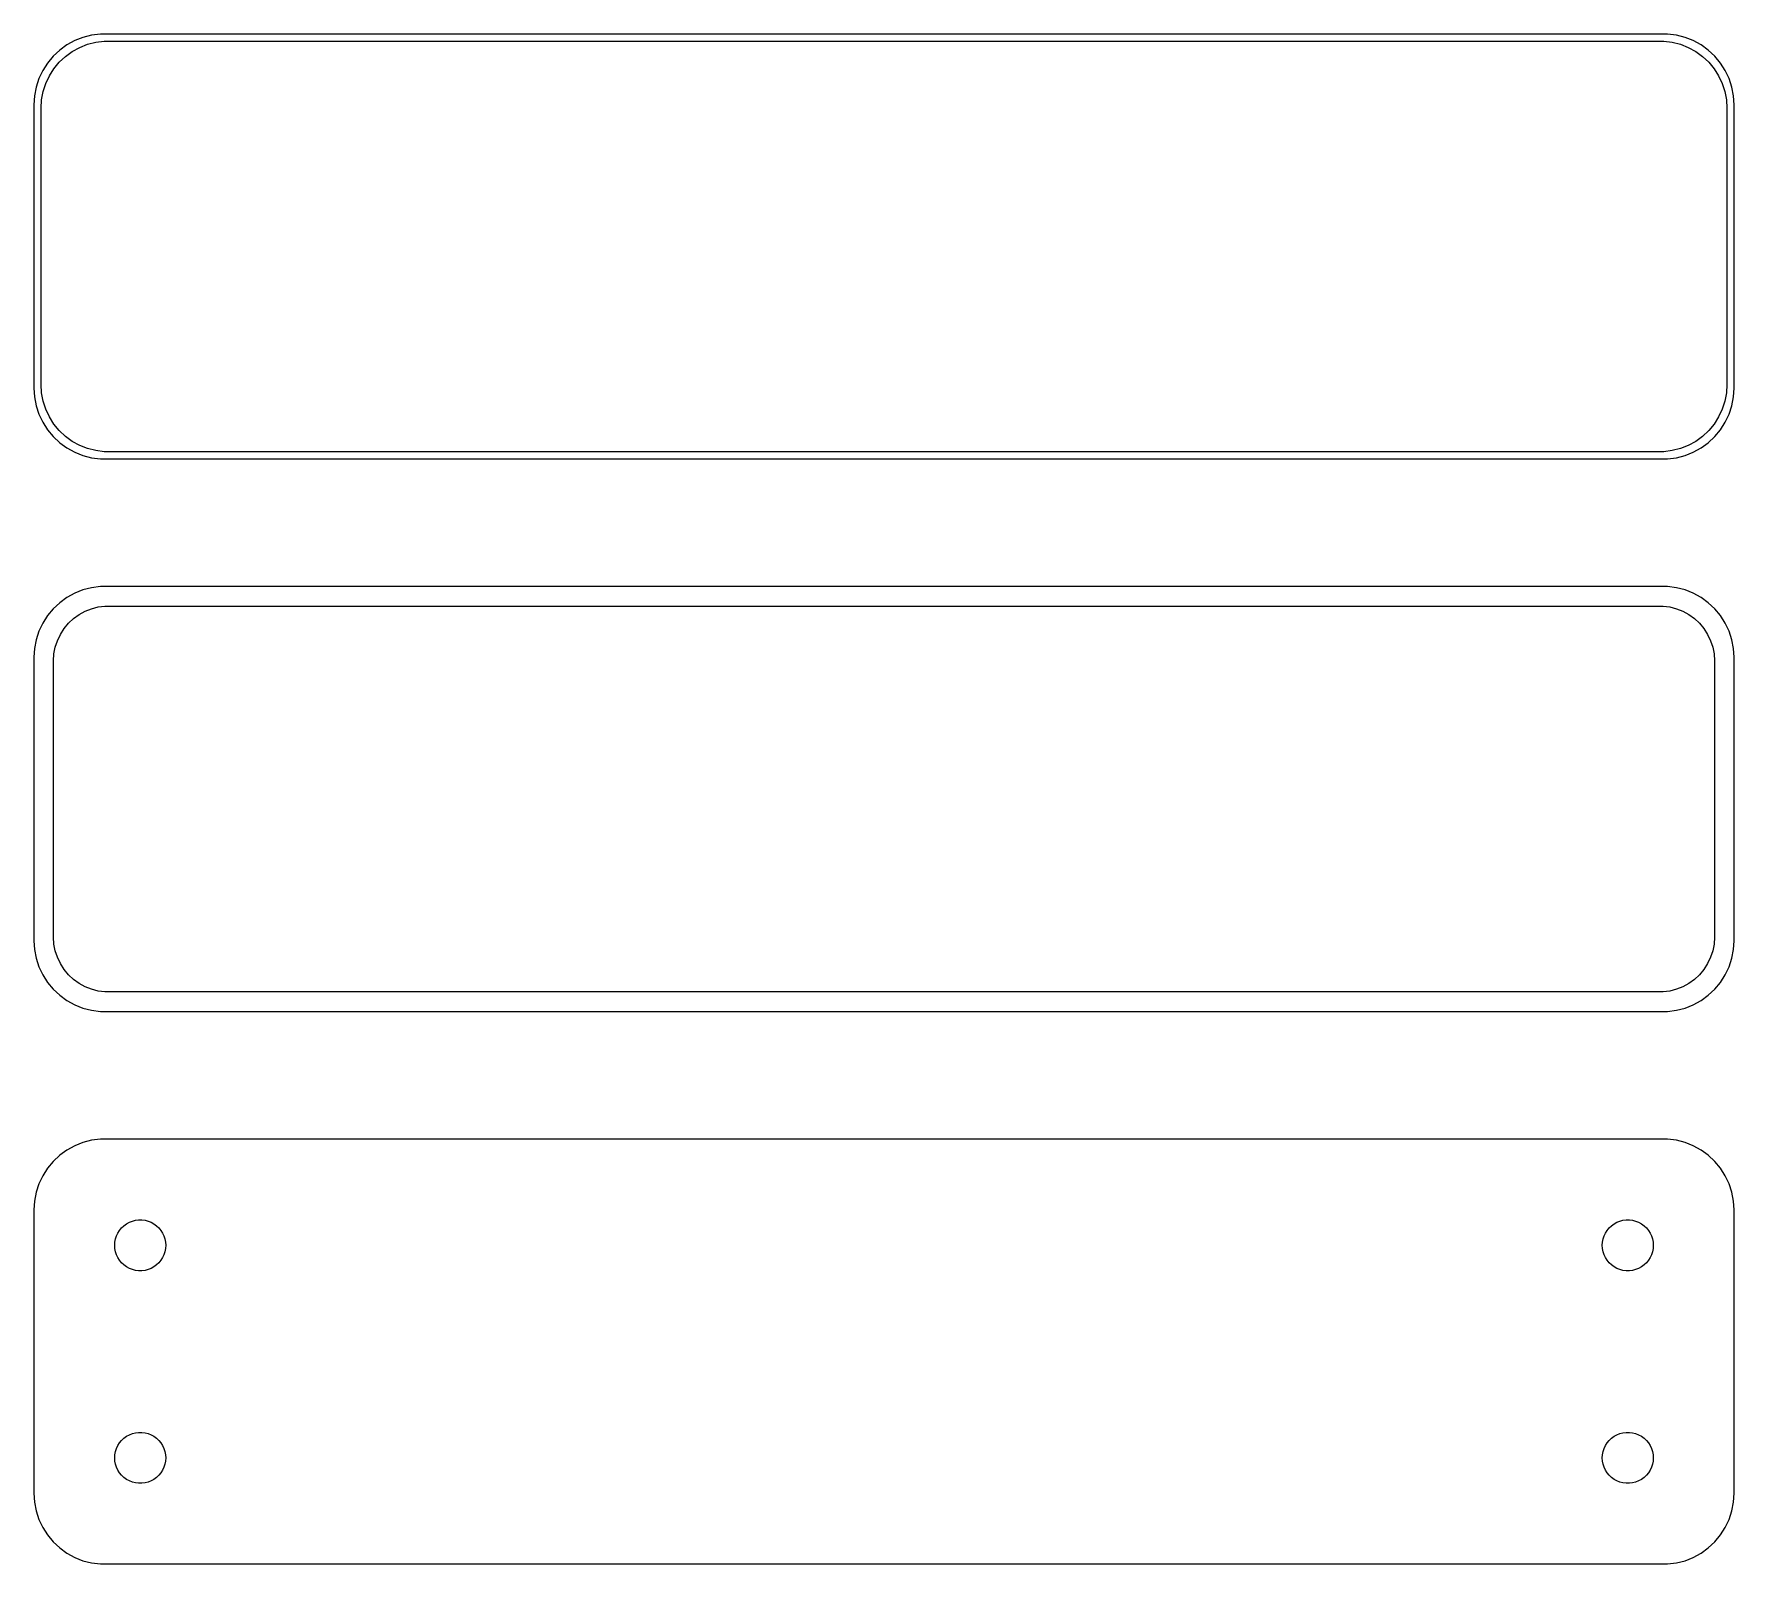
# Model space of a CAD drawing. Header units: metres. Extents: x -60 to 60, y 63 to 171.
import ezdxf

# ---------------------------------------------------------------- set-up
doc = ezdxf.new("R2010")
doc.units = ezdxf.units.M

msp = doc.modelspace()

# ---------------------------------------------------------------- linework, layer by layer
for p, q in [((-57.1289, 170.524), (-57.6791, 170.222)), ((-56.5451, 170.755), (-57.1289, 170.524)), ((-55.9369, 170.911), (-56.5451, 170.755)), ((-56.2178, 170.268), (-55.6401, 170.416)), ((-55.3139, 170.99), (-55.9369, 170.911)), ((-55.6401, 170.416), (-55.0482, 170.491)), ((55.3139, 170.99), (-55.3139, 170.99)), ((-55.0482, 170.491), (55.0482, 170.491)), ((55.0482, 170.491), (55.6401, 170.416)), ((55.9369, 170.911), (55.3139, 170.99)), ((55.6401, 170.416), (56.2178, 170.268)), ((56.5451, 170.755), (55.9369, 170.911)), ((57.1289, 170.524), (56.5451, 170.755)), ((57.6791, 170.222), (57.1289, 170.524)), ((-58.6448, 169.423), (-59.0451, 168.939)), ((-58.1871, 169.853), (-58.6448, 169.423)), ((-58.2126, 169.002), (-57.7778, 169.41)), ((-57.6791, 170.222), (-58.1871, 169.853)), ((-57.7778, 169.41), (-57.2952, 169.761)), ((-57.2952, 169.761), (-56.7724, 170.048)), ((-56.7724, 170.048), (-56.2178, 170.268)), ((56.2178, 170.268), (56.7724, 170.048)), ((56.7724, 170.048), (57.2952, 169.761)), ((57.2952, 169.761), (57.7778, 169.41)), ((58.1871, 169.853), (57.6791, 170.222)), ((57.7778, 169.41), (58.2126, 169.002)), ((58.6448, 169.423), (58.1871, 169.853)), ((59.0451, 168.939), (58.6448, 169.423)), ((-59.3815, 168.409), (-59.6489, 167.841)), ((-59.0451, 168.939), (-59.3815, 168.409)), ((-59.1664, 167.499), (-58.9124, 168.038)), ((-58.9124, 168.038), (-58.5928, 168.542)), ((-58.5928, 168.542), (-58.2126, 169.002)), ((58.2126, 169.002), (58.5928, 168.542)), ((58.5928, 168.542), (58.9124, 168.038)), ((58.9124, 168.038), (59.1664, 167.499)), ((59.3815, 168.409), (59.0451, 168.939)), ((59.6489, 167.841), (59.3815, 168.409)), ((-59.8429, 167.243), (-59.9606, 166.627)), ((-59.6489, 167.841), (-59.8429, 167.243)), ((-59.4625, 166.345), (-59.3508, 166.931)), ((-59.3508, 166.931), (-59.1664, 167.499)), ((59.1664, 167.499), (59.3508, 166.931)), ((59.3508, 166.931), (59.4625, 166.345)), ((59.8429, 167.243), (59.6489, 167.841)), ((59.9606, 166.627), (59.8429, 167.243)), ((-59.9606, 166.627), (-60, 166)), ((-60, 166), (-60, 146)), ((-59.5, 165.75), (-59.4625, 166.345)), ((-59.5, 146.25), (-59.5, 165.75)), ((59.4625, 166.345), (59.5, 165.75)), ((59.5, 165.75), (59.5, 146.25)), ((60, 166), (59.9606, 166.627)), ((60, 146), (60, 166)), ((-60, 146), (-59.9606, 145.373)), ((-59.9606, 145.373), (-59.8429, 144.757)), ((-59.4625, 145.655), (-59.5, 146.25)), ((-59.3508, 145.069), (-59.4625, 145.655)), ((59.4625, 145.655), (59.3508, 145.069)), ((59.5, 146.25), (59.4625, 145.655)), ((59.8429, 144.757), (59.9606, 145.373)), ((59.9606, 145.373), (60, 146)), ((-59.8429, 144.757), (-59.6489, 144.159)), ((-59.6489, 144.159), (-59.3815, 143.591)), ((-59.1664, 144.501), (-59.3508, 145.069)), ((-58.9124, 143.962), (-59.1664, 144.501)), ((59.1664, 144.501), (58.9124, 143.962)), ((59.3508, 145.069), (59.1664, 144.501)), ((59.3815, 143.591), (59.6489, 144.159)), ((59.6489, 144.159), (59.8429, 144.757)), ((-59.3815, 143.591), (-59.0451, 143.061)), ((-59.0451, 143.061), (-58.6448, 142.577)), ((-58.5928, 143.458), (-58.9124, 143.962)), ((-58.2126, 142.998), (-58.5928, 143.458)), ((-57.7778, 142.59), (-58.2126, 142.998)), ((58.2126, 142.998), (57.7778, 142.59)), ((58.5928, 143.458), (58.2126, 142.998)), ((58.9124, 143.962), (58.5928, 143.458)), ((58.6448, 142.577), (59.0451, 143.061)), ((59.0451, 143.061), (59.3815, 143.591)), ((-58.6448, 142.577), (-58.1871, 142.147)), ((-58.1871, 142.147), (-57.6791, 141.778)), ((-57.2952, 142.239), (-57.7778, 142.59)), ((-57.6791, 141.778), (-57.1289, 141.476)), ((-56.7724, 141.952), (-57.2952, 142.239)), ((-56.2178, 141.732), (-56.7724, 141.952)), ((-55.6401, 141.584), (-56.2178, 141.732)), ((56.2178, 141.732), (55.6401, 141.584)), ((56.7724, 141.952), (56.2178, 141.732)), ((57.2952, 142.239), (56.7724, 141.952)), ((57.1289, 141.476), (57.6791, 141.778)), ((57.7778, 142.59), (57.2952, 142.239)), ((57.6791, 141.778), (58.1871, 142.147)), ((58.1871, 142.147), (58.6448, 142.577)), ((-57.1289, 141.476), (-56.5451, 141.245)), ((-56.5451, 141.245), (-55.9369, 141.089)), ((-55.9369, 141.089), (-55.3139, 141.01)), ((-55.0482, 141.509), (-55.6401, 141.584)), ((-55.3139, 141.01), (55.3139, 141.01)), ((55.0482, 141.509), (-55.0482, 141.509)), ((55.6401, 141.584), (55.0482, 141.509)), ((55.3139, 141.01), (55.9369, 141.089)), ((55.9369, 141.089), (56.5451, 141.245)), ((56.5451, 141.245), (57.1289, 141.476)), ((-58.1871, 130.853), (-58.6448, 130.423)), ((-57.6791, 131.222), (-58.1871, 130.853)), ((-57.1289, 131.524), (-57.6791, 131.222)), ((-56.5451, 131.755), (-57.1289, 131.524)), ((-55.9369, 131.911), (-56.5451, 131.755)), ((-55.3139, 131.99), (-55.9369, 131.911)), ((55.3139, 131.99), (-55.3139, 131.99)), ((55.9369, 131.911), (55.3139, 131.99)), ((56.5451, 131.755), (55.9369, 131.911)), ((57.1289, 131.524), (56.5451, 131.755)), ((57.6791, 131.222), (57.1289, 131.524)), ((58.1871, 130.853), (57.6791, 131.222)), ((58.6448, 130.423), (58.1871, 130.853)), ((-59.0451, 129.939), (-59.3815, 129.409)), ((-58.6448, 130.423), (-59.0451, 129.939)), ((-57.5707, 129.399), (-57.2165, 129.731)), ((-57.2165, 129.731), (-56.8234, 130.017)), ((-56.8234, 130.017), (-56.3975, 130.251)), ((-56.3975, 130.251), (-55.9457, 130.43)), ((-55.9457, 130.43), (-55.4751, 130.551)), ((-55.4751, 130.551), (-54.993, 130.612)), ((-54.993, 130.612), (54.993, 130.612)), ((54.993, 130.612), (55.4751, 130.551)), ((55.4751, 130.551), (55.9457, 130.43)), ((55.9457, 130.43), (56.3975, 130.251)), ((56.3975, 130.251), (56.8234, 130.017)), ((56.8234, 130.017), (57.2165, 129.731)), ((57.2165, 129.731), (57.5707, 129.399)), ((59.0451, 129.939), (58.6448, 130.423)), ((59.3815, 129.409), (59.0451, 129.939)), ((-59.6489, 128.841), (-59.8429, 128.243)), ((-59.3815, 129.409), (-59.6489, 128.841)), ((-58.3477, 128.174), (-58.1408, 128.614)), ((-58.1408, 128.614), (-57.8805, 129.024)), ((-57.8805, 129.024), (-57.5707, 129.399)), ((57.5707, 129.399), (57.8805, 129.024)), ((57.8805, 129.024), (58.1408, 128.614)), ((58.1408, 128.614), (58.3477, 128.174)), ((59.6489, 128.841), (59.3815, 129.409)), ((59.8429, 128.243), (59.6489, 128.841)), ((-59.9606, 127.627), (-60, 127)), ((-59.8429, 128.243), (-59.9606, 127.627)), ((-58.6195, 126.75), (-58.589, 127.235)), ((-58.589, 127.235), (-58.4979, 127.712)), ((-58.4979, 127.712), (-58.3477, 128.174)), ((58.3477, 128.174), (58.4979, 127.712)), ((58.4979, 127.712), (58.589, 127.235)), ((58.589, 127.235), (58.6195, 126.75)), ((59.9606, 127.627), (59.8429, 128.243)), ((60, 127), (59.9606, 127.627)), ((-60, 127), (-60, 107)), ((-58.6195, 107.25), (-58.6195, 126.75)), ((58.6195, 126.75), (58.6195, 107.25)), ((60, 107), (60, 127)), ((-60, 107), (-59.9606, 106.373)), ((-58.589, 106.765), (-58.6195, 107.25)), ((58.6195, 107.25), (58.589, 106.765)), ((59.9606, 106.373), (60, 107)), ((-59.9606, 106.373), (-59.8429, 105.757)), ((-59.8429, 105.757), (-59.6489, 105.159)), ((-58.4979, 106.288), (-58.589, 106.765)), ((-58.3477, 105.826), (-58.4979, 106.288)), ((-58.1408, 105.386), (-58.3477, 105.826)), ((58.3477, 105.826), (58.1408, 105.386)), ((58.4979, 106.288), (58.3477, 105.826)), ((58.589, 106.765), (58.4979, 106.288)), ((59.6489, 105.159), (59.8429, 105.757)), ((59.8429, 105.757), (59.9606, 106.373)), ((-59.6489, 105.159), (-59.3815, 104.591)), ((-59.3815, 104.591), (-59.0451, 104.061)), ((-57.8805, 104.976), (-58.1408, 105.386)), ((-57.5707, 104.601), (-57.8805, 104.976)), ((-57.2165, 104.269), (-57.5707, 104.601)), ((57.5707, 104.601), (57.2165, 104.269)), ((57.8805, 104.976), (57.5707, 104.601)), ((58.1408, 105.386), (57.8805, 104.976)), ((59.0451, 104.061), (59.3815, 104.591)), ((59.3815, 104.591), (59.6489, 105.159)), ((-59.0451, 104.061), (-58.6448, 103.577)), ((-58.6448, 103.577), (-58.1871, 103.147)), ((-56.8234, 103.983), (-57.2165, 104.269)), ((-56.3975, 103.749), (-56.8234, 103.983)), ((-55.9457, 103.57), (-56.3975, 103.749)), ((-55.4751, 103.449), (-55.9457, 103.57)), ((-54.993, 103.388), (-55.4751, 103.449)), ((54.993, 103.388), (-54.993, 103.388)), ((55.4751, 103.449), (54.993, 103.388)), ((55.9457, 103.57), (55.4751, 103.449)), ((56.3975, 103.749), (55.9457, 103.57)), ((56.8234, 103.983), (56.3975, 103.749)), ((57.2165, 104.269), (56.8234, 103.983)), ((58.1871, 103.147), (58.6448, 103.577)), ((58.6448, 103.577), (59.0451, 104.061)), ((-58.1871, 103.147), (-57.6791, 102.778)), ((-57.6791, 102.778), (-57.1289, 102.476)), ((-57.1289, 102.476), (-56.5451, 102.245)), ((-56.5451, 102.245), (-55.9369, 102.089)), ((-55.9369, 102.089), (-55.3139, 102.01)), ((-55.3139, 102.01), (55.3139, 102.01)), ((55.3139, 102.01), (55.9369, 102.089)), ((55.9369, 102.089), (56.5451, 102.245)), ((56.5451, 102.245), (57.1289, 102.476)), ((57.1289, 102.476), (57.6791, 102.778)), ((57.6791, 102.778), (58.1871, 103.147)), ((-57.1289, 92.5241), (-57.6791, 92.2216)), ((-56.5451, 92.7553), (-57.1289, 92.5241)), ((-55.9369, 92.9114), (-56.5451, 92.7553)), ((-55.3139, 92.9901), (-55.9369, 92.9114)), ((55.3139, 92.9901), (-55.3139, 92.9901)), ((55.9369, 92.9114), (55.3139, 92.9901)), ((56.5451, 92.7553), (55.9369, 92.9114)), ((57.1289, 92.5241), (56.5451, 92.7553)), ((57.6791, 92.2216), (57.1289, 92.5241)), ((-58.6448, 91.4227), (-59.0451, 90.9389)), ((-58.1871, 91.8526), (-58.6448, 91.4227)), ((-57.6791, 92.2216), (-58.1871, 91.8526)), ((58.1871, 91.8526), (57.6791, 92.2216)), ((58.6448, 91.4227), (58.1871, 91.8526)), ((59.0451, 90.9389), (58.6448, 91.4227)), ((-59.3815, 90.4088), (-59.6489, 89.8406)), ((-59.0451, 90.9389), (-59.3815, 90.4088)), ((59.3815, 90.4088), (59.0451, 90.9389)), ((59.6489, 89.8406), (59.3815, 90.4088)), ((-59.8429, 89.2434), (-59.9606, 88.6267)), ((-59.6489, 89.8406), (-59.8429, 89.2434)), ((59.8429, 89.2434), (59.6489, 89.8406)), ((59.9606, 88.6267), (59.8429, 89.2434)), ((-59.9606, 88.6267), (-60, 88)), ((-60, 88), (-60, 68)), ((60, 88), (59.9606, 88.6267)), ((60, 68), (60, 88)), ((-54.0773, 86.3671), (-53.9562, 86.558)), ((-53.9562, 86.558), (-53.8121, 86.7322)), ((-53.8121, 86.7322), (-53.6474, 86.8869)), ((-53.6474, 86.8869), (-53.4645, 87.0198)), ((-53.4645, 87.0198), (-53.2664, 87.1287)), ((-53.2664, 87.1287), (-53.0562, 87.2119)), ((-53.0562, 87.2119), (-52.8373, 87.2681)), ((-52.8373, 87.2681), (-52.613, 87.2964)), ((-52.613, 87.2964), (-52.387, 87.2964)), ((-52.387, 87.2964), (-52.1627, 87.2681)), ((-52.1627, 87.2681), (-51.9438, 87.2119)), ((-51.9438, 87.2119), (-51.7336, 87.1287)), ((-51.7336, 87.1287), (-51.5355, 87.0198)), ((-51.5355, 87.0198), (-51.3526, 86.8869)), ((-51.3526, 86.8869), (-51.1879, 86.7322)), ((-51.1879, 86.7322), (-51.0438, 86.558)), ((-51.0438, 86.558), (-50.9226, 86.3671)), ((50.9226, 86.3671), (51.0438, 86.558)), ((51.0438, 86.558), (51.1879, 86.7322)), ((51.1879, 86.7322), (51.3526, 86.8869)), ((51.3526, 86.8869), (51.5355, 87.0198)), ((51.5355, 87.0198), (51.7336, 87.1287)), ((51.7336, 87.1287), (51.9438, 87.2119)), ((51.9438, 87.2119), (52.1627, 87.2681)), ((52.1627, 87.2681), (52.387, 87.2964)), ((52.387, 87.2964), (52.613, 87.2964)), ((52.613, 87.2964), (52.8373, 87.2681)), ((52.8373, 87.2681), (53.0562, 87.2119)), ((53.0562, 87.2119), (53.2664, 87.1287)), ((53.2664, 87.1287), (53.4645, 87.0198)), ((53.4645, 87.0198), (53.6474, 86.8869)), ((53.6474, 86.8869), (53.8121, 86.7322)), ((53.8121, 86.7322), (53.9562, 86.558)), ((53.9562, 86.558), (54.0773, 86.3671)), ((-54.3, 85.5), (-54.2858, 85.7256)), ((-54.2858, 85.2744), (-54.3, 85.5)), ((-54.2858, 85.7256), (-54.2434, 85.9476)), ((-54.2434, 85.0524), (-54.2858, 85.2744)), ((-54.2434, 85.9476), (-54.1736, 86.1626)), ((-54.1736, 86.1626), (-54.0773, 86.3671)), ((-50.9226, 86.3671), (-50.8264, 86.1626)), ((-50.8264, 86.1626), (-50.7565, 85.9476)), ((-50.7565, 85.9476), (-50.7142, 85.7256)), ((-50.7142, 85.2744), (-50.7565, 85.0524)), ((-50.7142, 85.7256), (-50.7, 85.5)), ((-50.7, 85.5), (-50.7142, 85.2744)), ((50.7, 85.5), (50.7142, 85.7256)), ((50.7142, 85.2744), (50.7, 85.5)), ((50.7142, 85.7256), (50.7565, 85.9476)), ((50.7565, 85.0524), (50.7142, 85.2744)), ((50.7565, 85.9476), (50.8264, 86.1626)), ((50.8264, 86.1626), (50.9226, 86.3671)), ((54.0773, 86.3671), (54.1736, 86.1626)), ((54.1736, 86.1626), (54.2434, 85.9476)), ((54.2434, 85.9476), (54.2858, 85.7256)), ((54.2858, 85.2744), (54.2434, 85.0524)), ((54.2858, 85.7256), (54.3, 85.5)), ((54.3, 85.5), (54.2858, 85.2744)), ((-54.1736, 84.8374), (-54.2434, 85.0524)), ((-54.0773, 84.6328), (-54.1736, 84.8374)), ((-53.9562, 84.442), (-54.0773, 84.6328)), ((-53.8121, 84.2678), (-53.9562, 84.442)), ((-53.6474, 84.1131), (-53.8121, 84.2678)), ((-53.4645, 83.9802), (-53.6474, 84.1131)), ((-51.3526, 84.1131), (-51.5355, 83.9802)), ((-51.1879, 84.2678), (-51.3526, 84.1131)), ((-51.0438, 84.442), (-51.1879, 84.2678)), ((-50.9226, 84.6328), (-51.0438, 84.442)), ((-50.8264, 84.8374), (-50.9226, 84.6328)), ((-50.7565, 85.0524), (-50.8264, 84.8374)), ((50.8264, 84.8374), (50.7565, 85.0524)), ((50.9226, 84.6328), (50.8264, 84.8374)), ((51.0438, 84.442), (50.9226, 84.6328)), ((51.1879, 84.2678), (51.0438, 84.442)), ((51.3526, 84.1131), (51.1879, 84.2678)), ((51.5355, 83.9802), (51.3526, 84.1131)), ((53.6474, 84.1131), (53.4645, 83.9802)), ((53.8121, 84.2678), (53.6474, 84.1131)), ((53.9562, 84.442), (53.8121, 84.2678)), ((54.0773, 84.6328), (53.9562, 84.442)), ((54.1736, 84.8374), (54.0773, 84.6328)), ((54.2434, 85.0524), (54.1736, 84.8374)), ((-53.2664, 83.8713), (-53.4645, 83.9802)), ((-53.0562, 83.7881), (-53.2664, 83.8713)), ((-52.8373, 83.7319), (-53.0562, 83.7881)), ((-52.613, 83.7036), (-52.8373, 83.7319)), ((-52.387, 83.7036), (-52.613, 83.7036)), ((-52.1627, 83.7319), (-52.387, 83.7036)), ((-51.9438, 83.7881), (-52.1627, 83.7319)), ((-51.7336, 83.8713), (-51.9438, 83.7881)), ((-51.5355, 83.9802), (-51.7336, 83.8713)), ((51.7336, 83.8713), (51.5355, 83.9802)), ((51.9438, 83.7881), (51.7336, 83.8713)), ((52.1627, 83.7319), (51.9438, 83.7881)), ((52.387, 83.7036), (52.1627, 83.7319)), ((52.613, 83.7036), (52.387, 83.7036)), ((52.8373, 83.7319), (52.613, 83.7036)), ((53.0562, 83.7881), (52.8373, 83.7319)), ((53.2664, 83.8713), (53.0562, 83.7881)), ((53.4645, 83.9802), (53.2664, 83.8713)), ((-53.6474, 71.8869), (-53.4645, 72.0198)), ((-53.4645, 72.0198), (-53.2664, 72.1287)), ((-53.2664, 72.1287), (-53.0562, 72.2119)), ((-53.0562, 72.2119), (-52.8373, 72.2681)), ((-52.8373, 72.2681), (-52.613, 72.2964)), ((-52.613, 72.2964), (-52.387, 72.2964)), ((-52.387, 72.2964), (-52.1627, 72.2681)), ((-52.1627, 72.2681), (-51.9438, 72.2119)), ((-51.9438, 72.2119), (-51.7336, 72.1287)), ((-51.7336, 72.1287), (-51.5355, 72.0198)), ((-51.5355, 72.0198), (-51.3526, 71.8869)), ((51.3526, 71.8869), (51.5355, 72.0198)), ((51.5355, 72.0198), (51.7336, 72.1287)), ((51.7336, 72.1287), (51.9438, 72.2119)), ((51.9438, 72.2119), (52.1627, 72.2681)), ((52.1627, 72.2681), (52.387, 72.2964)), ((52.387, 72.2964), (52.613, 72.2964)), ((52.613, 72.2964), (52.8373, 72.2681)), ((52.8373, 72.2681), (53.0562, 72.2119)), ((53.0562, 72.2119), (53.2664, 72.1287)), ((53.2664, 72.1287), (53.4645, 72.0198)), ((53.4645, 72.0198), (53.6474, 71.8869)), ((-54.2858, 70.7256), (-54.2434, 70.9476)), ((-54.2434, 70.9476), (-54.1736, 71.1626)), ((-54.1736, 71.1626), (-54.0773, 71.3672)), ((-54.0773, 71.3672), (-53.9562, 71.558)), ((-53.9562, 71.558), (-53.8121, 71.7322)), ((-53.8121, 71.7322), (-53.6474, 71.8869)), ((-51.3526, 71.8869), (-51.1879, 71.7322)), ((-51.1879, 71.7322), (-51.0438, 71.558)), ((-51.0438, 71.558), (-50.9226, 71.3672)), ((-50.9226, 71.3672), (-50.8264, 71.1626)), ((-50.8264, 71.1626), (-50.7565, 70.9476)), ((-50.7565, 70.9476), (-50.7142, 70.7256)), ((50.7142, 70.7256), (50.7565, 70.9476)), ((50.7565, 70.9476), (50.8264, 71.1626)), ((50.8264, 71.1626), (50.9226, 71.3672)), ((50.9226, 71.3672), (51.0438, 71.558)), ((51.0438, 71.558), (51.1879, 71.7322)), ((51.1879, 71.7322), (51.3526, 71.8869)), ((53.6474, 71.8869), (53.8121, 71.7322)), ((53.8121, 71.7322), (53.9562, 71.558)), ((53.9562, 71.558), (54.0773, 71.3672)), ((54.0773, 71.3672), (54.1736, 71.1626)), ((54.1736, 71.1626), (54.2434, 70.9476)), ((54.2434, 70.9476), (54.2858, 70.7256)), ((-54.3, 70.5), (-54.2858, 70.7256)), ((-54.2858, 70.2744), (-54.3, 70.5)), ((-54.2434, 70.0524), (-54.2858, 70.2744)), ((-54.1736, 69.8374), (-54.2434, 70.0524)), ((-54.0773, 69.6329), (-54.1736, 69.8374)), ((-53.9562, 69.442), (-54.0773, 69.6329)), ((-50.9226, 69.6329), (-51.0438, 69.442)), ((-50.8264, 69.8374), (-50.9226, 69.6329)), ((-50.7565, 70.0524), (-50.8264, 69.8374)), ((-50.7142, 70.2744), (-50.7565, 70.0524)), ((-50.7142, 70.7256), (-50.7, 70.5)), ((-50.7, 70.5), (-50.7142, 70.2744)), ((50.7, 70.5), (50.7142, 70.7256)), ((50.7142, 70.2744), (50.7, 70.5)), ((50.7565, 70.0524), (50.7142, 70.2744)), ((50.8264, 69.8374), (50.7565, 70.0524)), ((50.9226, 69.6329), (50.8264, 69.8374)), ((51.0438, 69.442), (50.9226, 69.6329)), ((54.0773, 69.6329), (53.9562, 69.442)), ((54.1736, 69.8374), (54.0773, 69.6329)), ((54.2434, 70.0524), (54.1736, 69.8374)), ((54.2858, 70.2744), (54.2434, 70.0524)), ((54.2858, 70.7256), (54.3, 70.5)), ((54.3, 70.5), (54.2858, 70.2744)), ((-53.8121, 69.2678), (-53.9562, 69.442)), ((-53.6474, 69.1131), (-53.8121, 69.2678)), ((-53.4645, 68.9802), (-53.6474, 69.1131)), ((-53.2664, 68.8713), (-53.4645, 68.9802)), ((-53.0562, 68.7881), (-53.2664, 68.8713)), ((-52.8373, 68.7319), (-53.0562, 68.7881)), ((-52.613, 68.7036), (-52.8373, 68.7319)), ((-52.387, 68.7036), (-52.613, 68.7036)), ((-52.1627, 68.7319), (-52.387, 68.7036)), ((-51.9438, 68.7881), (-52.1627, 68.7319)), ((-51.7336, 68.8713), (-51.9438, 68.7881)), ((-51.5355, 68.9802), (-51.7336, 68.8713)), ((-51.3526, 69.1131), (-51.5355, 68.9802)), ((-51.1879, 69.2678), (-51.3526, 69.1131)), ((-51.0438, 69.442), (-51.1879, 69.2678)), ((51.1879, 69.2678), (51.0438, 69.442)), ((51.3526, 69.1131), (51.1879, 69.2678)), ((51.5355, 68.9802), (51.3526, 69.1131)), ((51.7336, 68.8713), (51.5355, 68.9802)), ((51.9438, 68.7881), (51.7336, 68.8713)), ((52.1627, 68.7319), (51.9438, 68.7881)), ((52.387, 68.7036), (52.1627, 68.7319)), ((52.613, 68.7036), (52.387, 68.7036)), ((52.8373, 68.7319), (52.613, 68.7036)), ((53.0562, 68.7881), (52.8373, 68.7319)), ((53.2664, 68.8713), (53.0562, 68.7881)), ((53.4645, 68.9802), (53.2664, 68.8713)), ((53.6474, 69.1131), (53.4645, 68.9802)), ((53.8121, 69.2678), (53.6474, 69.1131)), ((53.9562, 69.442), (53.8121, 69.2678)), ((-60, 68), (-59.9606, 67.3733)), ((-59.9606, 67.3733), (-59.8429, 66.7566)), ((59.8429, 66.7566), (59.9606, 67.3733)), ((59.9606, 67.3733), (60, 68)), ((-59.8429, 66.7566), (-59.6489, 66.1594)), ((-59.6489, 66.1594), (-59.3815, 65.5912)), ((59.3815, 65.5912), (59.6489, 66.1594)), ((59.6489, 66.1594), (59.8429, 66.7566)), ((-59.3815, 65.5912), (-59.0451, 65.0611)), ((-59.0451, 65.0611), (-58.6448, 64.5773)), ((58.6448, 64.5773), (59.0451, 65.0611)), ((59.0451, 65.0611), (59.3815, 65.5912)), ((-58.6448, 64.5773), (-58.1871, 64.1474)), ((-58.1871, 64.1474), (-57.6791, 63.7784)), ((-57.6791, 63.7784), (-57.1289, 63.4759)), ((57.1289, 63.4759), (57.6791, 63.7784)), ((57.6791, 63.7784), (58.1871, 64.1474)), ((58.1871, 64.1474), (58.6448, 64.5773)), ((-57.1289, 63.4759), (-56.5451, 63.2447)), ((-56.5451, 63.2447), (-55.9369, 63.0886)), ((-55.9369, 63.0886), (-55.3139, 63.0099)), ((-55.3139, 63.0099), (55.3139, 63.0099)), ((55.3139, 63.0099), (55.9369, 63.0886)), ((55.9369, 63.0886), (56.5451, 63.2447)), ((56.5451, 63.2447), (57.1289, 63.4759))]:
    msp.add_line(p, q)

doc.saveas('drawing.dxf')
